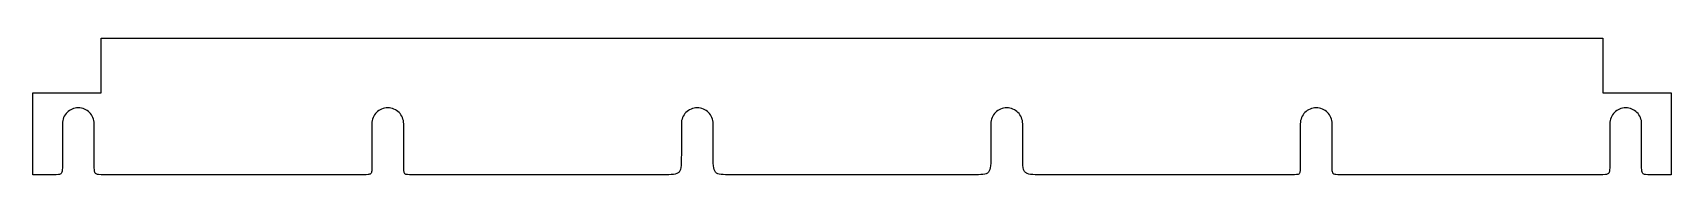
# Model space of a CAD drawing. Extents: x -180 to 180, y -15 to 15.
import ezdxf

# ---------------------------------------------------------------- set-up
doc = ezdxf.new("R2010")
doc.units = 0
doc.layers.add('layer_1', color=250, linetype='CONTINUOUS')

msp = doc.modelspace()

# ---------------------------------------------------------------- linework, layer by layer
at = {"layer": 'layer_1'}
msp.add_lwpolyline([(-165.21, 15.15), (164.79, 15.15), (164.79, 3.15), (179.79, 3.15), (179.79, -14.85), (175.39, -14.85), (174.68, -14.84), (174.15, -14.81), (173.95, -14.77), (173.78, -14.72), (173.64, -14.65), (173.53, -14.55), (173.45, -14.42), (173.39, -14.27), (173.34, -14.08), (173.31, -13.85), (173.29, -13.27), (173.29, -12.51), (173.29, -3.65), (173.27, -3.29), (173.22, -2.94), (173.13, -2.61), (173.01, -2.29), (172.87, -1.98), (172.69, -1.69), (172.49, -1.42), (172.26, -1.17), (172.01, -0.95), (171.74, -0.75), (171.46, -0.57), (171.15, -0.42), (170.83, -0.31), (170.49, -0.22), (170.15, -0.17), (169.79, -0.15), (169.43, -0.17), (169.08, -0.22), (168.75, -0.31), (168.43, -0.42), (168.12, -0.57), (167.83, -0.75), (167.56, -0.95), (167.31, -1.17), (167.09, -1.42), (166.89, -1.69), (166.71, -1.98), (166.56, -2.29), (166.45, -2.61), (166.36, -2.94), (166.31, -3.29), (166.29, -3.65), (166.29, -12.46), (166.28, -13.27), (166.25, -13.87), (166.22, -14.11), (166.17, -14.3), (166.09, -14.46), (166, -14.58), (165.88, -14.67), (165.72, -14.74), (165.54, -14.79), (165.31, -14.82), (164.74, -14.85), (163.98, -14.85), (107.16, -14.85), (106.55, -14.84), (106.1, -14.82), (105.92, -14.79), (105.76, -14.74), (105.64, -14.68), (105.54, -14.59), (105.46, -14.48), (105.4, -14.34), (105.35, -14.17), (105.32, -13.96), (105.29, -13.44), (105.29, -12.74), (105.29, -3.65), (105.27, -3.29), (105.22, -2.94), (105.13, -2.61), (105.01, -2.29), (104.87, -1.98), (104.69, -1.69), (104.49, -1.42), (104.26, -1.17), (104.01, -0.95), (103.74, -0.75), (103.46, -0.57), (103.15, -0.42), (102.83, -0.31), (102.49, -0.22), (102.15, -0.17), (101.79, -0.15), (101.43, -0.17), (101.08, -0.22), (100.75, -0.31), (100.43, -0.42), (100.12, -0.57), (99.83, -0.75), (99.56, -0.95), (99.31, -1.17), (99.09, -1.42), (98.89, -1.69), (98.71, -1.98), (98.56, -2.29), (98.45, -2.61), (98.36, -2.94), (98.31, -3.29), (98.29, -3.65), (98.29, -12.85), (98.28, -13.53), (98.25, -14.03), (98.22, -14.22), (98.18, -14.38), (98.11, -14.51), (98.03, -14.62), (97.93, -14.7), (97.8, -14.76), (97.65, -14.8), (97.46, -14.82), (96.99, -14.85), (96.38, -14.85), (41.41, -14.85), (40.05, -14.84), (39.49, -14.82), (39.02, -14.78), (38.62, -14.71), (38.29, -14.6), (38.15, -14.53), (38.02, -14.45), (37.9, -14.36), (37.8, -14.25), (37.71, -14.13), (37.63, -14), (37.56, -13.84), (37.5, -13.67), (37.41, -13.28), (37.35, -12.81), (37.31, -12.25), (37.3, -11.59), (37.29, -9.98), (37.29, -3.65), (37.27, -3.29), (37.22, -2.94), (37.13, -2.61), (37.01, -2.29), (36.87, -1.98), (36.69, -1.69), (36.49, -1.42), (36.26, -1.17), (36.01, -0.95), (35.74, -0.75), (35.46, -0.57), (35.15, -0.42), (34.83, -0.31), (34.49, -0.22), (34.15, -0.17), (33.79, -0.15), (33.43, -0.17), (33.08, -0.22), (32.75, -0.31), (32.43, -0.42), (32.12, -0.57), (31.83, -0.75), (31.56, -0.95), (31.31, -1.17), (31.09, -1.42), (30.89, -1.69), (30.71, -1.98), (30.56, -2.29), (30.45, -2.61), (30.36, -2.94), (30.31, -3.29), (30.29, -3.65), (30.29, -10.03), (30.28, -11.64), (30.26, -12.29), (30.22, -12.85), (30.16, -13.32), (30.07, -13.71), (30.01, -13.87), (29.94, -14.02), (29.87, -14.16), (29.78, -14.28), (29.67, -14.38), (29.56, -14.47), (29.43, -14.55), (29.29, -14.62), (28.96, -14.72), (28.57, -14.78), (28.11, -14.82), (27.57, -14.84), (26.23, -14.85), (-26.65, -14.85), (-27.99, -14.84), (-28.53, -14.82), (-28.99, -14.78), (-29.39, -14.72), (-29.72, -14.62), (-29.86, -14.55), (-29.98, -14.47), (-30.1, -14.38), (-30.2, -14.28), (-30.29, -14.16), (-30.37, -14.02), (-30.44, -13.87), (-30.49, -13.71), (-30.59, -13.32), (-30.65, -12.85), (-30.68, -12.29), (-30.7, -11.64), (-30.71, -10.03), (-30.71, -3.65), (-30.73, -3.29), (-30.78, -2.94), (-30.87, -2.61), (-30.99, -2.29), (-31.13, -1.98), (-31.31, -1.69), (-31.51, -1.42), (-31.74, -1.17), (-31.99, -0.95), (-32.26, -0.75), (-32.54, -0.57), (-32.85, -0.42), (-33.17, -0.31), (-33.51, -0.22), (-33.85, -0.17), (-34.21, -0.15), (-34.57, -0.17), (-34.92, -0.22), (-35.25, -0.31), (-35.57, -0.42), (-35.88, -0.57), (-36.17, -0.75), (-36.44, -0.95), (-36.69, -1.17), (-36.91, -1.42), (-37.11, -1.69), (-37.29, -1.98), (-37.44, -2.29), (-37.55, -2.61), (-37.64, -2.94), (-37.69, -3.29), (-37.71, -3.65), (-37.71, -9.98), (-37.72, -11.59), (-37.74, -12.25), (-37.77, -12.81), (-37.84, -13.28), (-37.93, -13.67), (-37.98, -13.84), (-38.05, -14), (-38.13, -14.13), (-38.22, -14.25), (-38.33, -14.36), (-38.44, -14.45), (-38.57, -14.53), (-38.71, -14.6), (-39.05, -14.71), (-39.45, -14.78), (-39.92, -14.82), (-40.47, -14.84), (-41.83, -14.85), (-96.8, -14.85), (-97.42, -14.85), (-97.89, -14.82), (-98.07, -14.8), (-98.23, -14.76), (-98.35, -14.7), (-98.46, -14.62), (-98.54, -14.51), (-98.6, -14.38), (-98.64, -14.22), (-98.68, -14.03), (-98.71, -13.53), (-98.71, -12.85), (-98.71, -3.65), (-98.73, -3.29), (-98.78, -2.94), (-98.87, -2.61), (-98.99, -2.29), (-99.13, -1.98), (-99.31, -1.69), (-99.51, -1.42), (-99.74, -1.17), (-99.99, -0.95), (-100.26, -0.75), (-100.54, -0.57), (-100.85, -0.42), (-101.17, -0.31), (-101.51, -0.22), (-101.85, -0.17), (-102.21, -0.15), (-102.57, -0.17), (-102.92, -0.22), (-103.25, -0.31), (-103.57, -0.42), (-103.88, -0.57), (-104.17, -0.75), (-104.44, -0.95), (-104.69, -1.17), (-104.91, -1.42), (-105.11, -1.69), (-105.29, -1.98), (-105.44, -2.29), (-105.55, -2.61), (-105.64, -2.94), (-105.69, -3.29), (-105.71, -3.65), (-105.71, -12.74), (-105.72, -13.44), (-105.75, -13.96), (-105.78, -14.17), (-105.82, -14.34), (-105.88, -14.48), (-105.96, -14.59), (-106.06, -14.68), (-106.19, -14.74), (-106.34, -14.79), (-106.52, -14.82), (-106.98, -14.84), (-107.58, -14.85), (-164.4, -14.85), (-165.16, -14.85), (-165.74, -14.82), (-165.96, -14.79), (-166.15, -14.74), (-166.3, -14.67), (-166.42, -14.58), (-166.52, -14.46), (-166.59, -14.3), (-166.64, -14.11), (-166.68, -13.87), (-166.71, -13.27), (-166.71, -12.46), (-166.71, -3.65), (-166.73, -3.29), (-166.78, -2.94), (-166.87, -2.61), (-166.99, -2.29), (-167.13, -1.98), (-167.31, -1.69), (-167.51, -1.42), (-167.74, -1.17), (-167.99, -0.95), (-168.26, -0.75), (-168.54, -0.57), (-168.85, -0.42), (-169.17, -0.31), (-169.51, -0.22), (-169.85, -0.17), (-170.21, -0.15), (-170.57, -0.17), (-170.92, -0.22), (-171.25, -0.31), (-171.57, -0.42), (-171.88, -0.57), (-172.17, -0.75), (-172.44, -0.95), (-172.69, -1.17), (-172.91, -1.42), (-173.11, -1.69), (-173.29, -1.98), (-173.44, -2.29), (-173.55, -2.61), (-173.64, -2.94), (-173.69, -3.29), (-173.71, -3.65), (-173.71, -12.51), (-173.71, -13.27), (-173.74, -13.85), (-173.77, -14.08), (-173.81, -14.27), (-173.87, -14.42), (-173.96, -14.55), (-174.07, -14.65), (-174.2, -14.72), (-174.37, -14.77), (-174.58, -14.81), (-175.1, -14.84), (-175.81, -14.85), (-180.21, -14.85), (-180.21, 3.15), (-165.21, 3.15), (-165.21, 15.15)], close=True, dxfattribs=at)

doc.saveas('drawing.dxf')
